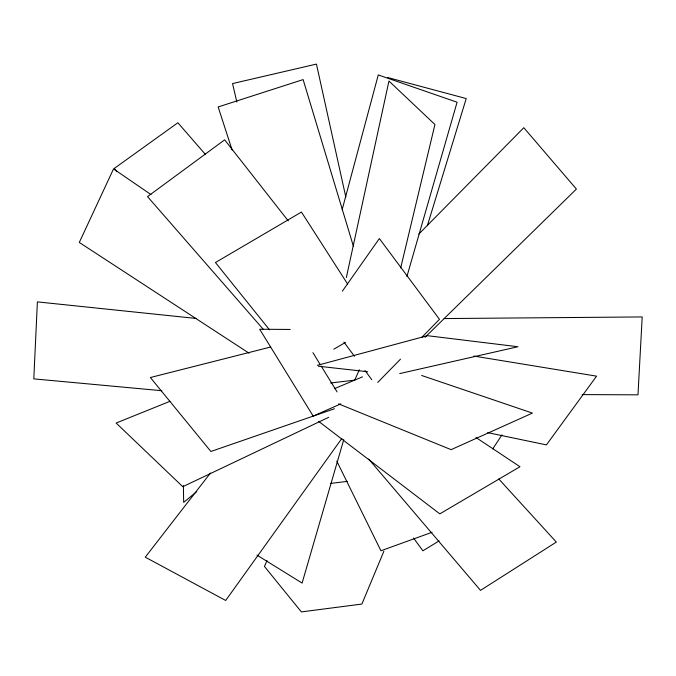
<?xml version="1.0" encoding="UTF-8"?>
<svg xmlns="http://www.w3.org/2000/svg" width="676" height="676" viewBox="0 0 676 676"><rect width="100%" height="100%" fill="white"/><g stroke="black" fill="none" stroke-linecap="round" stroke-linejoin="round"><path stroke-width="1.01" d="M346.357 277.515L388.954 81.035L434.938 124.519L400.699 267.865M342.183 209.535L378.273 74.926L457.077 102.228L406.893 276.594M343.763 439.653L302.104 583.075L256.964 555.106M427.367 225.708L466.212 98.561L387.559 77.487M383.9 551.193L361.888 604.057L301.369 611.907L264.426 566.429L267.012 560.666M359.319 369.797L354.723 380.115L330.665 382.996M492.728 448.889L501.989 434.845M342.36 291.187L379.363 238.56L439.468 319.325L421.824 337.358M341.853 438.445L225.683 600.474L145.264 557.176L210.464 473.023M377.707 382.447L400.496 359.15M418.824 234.065L523.799 127.713L576.4 189.06L425.052 337.29M196.716 491.646L183.669 502.378L183.382 485.596M439.087 540.918L422.889 550.796L413.526 538.028M333.775 349.196L345.487 342.428M328.654 417.32L182.79 486.703L116.12 423.041L169.946 401.324M340.814 403.859L313.182 416.103L259.685 329.246L290.232 329.449M334.493 388.641L362.497 376.836M432.133 532.249L380.934 550.763L336.809 461.167M334.476 408.752L210.887 451.475L150.376 377.521L270.611 347.033M317.357 365.336L427.418 335.685L517.926 346.737L399.727 373.583M330.665 483.433L347.363 481.354M444.174 318.573L642.2 316.934L637.983 394.835L582.146 394.59M161.809 390.711L33.8 378.873L37.391 301.885L195.989 318.438M318.396 366.223L367.727 371.741M473.842 356.066L596.562 376.152L546.428 444.892L487.7 432.648M421.621 375.467L532.426 413.095L451.103 449.658L338.651 403.902M249.021 353.159L79.295 242.447L113.534 168.916L151.001 194.578M476.005 437.533L519.979 466.727L439.822 513.861L318.548 421.3M498.77 478.971L556.323 542.076L480.518 590.368L368.665 459.038M263.217 329.237L147.529 196.623L224.66 139.839L288.255 220.891M205.546 154.584L177.873 122.753L114.227 168.476L116.982 171.662M269.521 329.829L215.441 262.525L301.445 212.07L347.591 284.005M343.923 342.073L354.444 356.277M364.972 370.49L371.783 379.684M312.937 352.678L320.069 364.263M321.168 366.046L337.087 391.894M232.138 150.072L218.154 106.96L303.127 79.591L353.379 246.157M236.853 102.025L232.544 83.57L316.436 64.093L345.825 197.088"/></g></svg>
